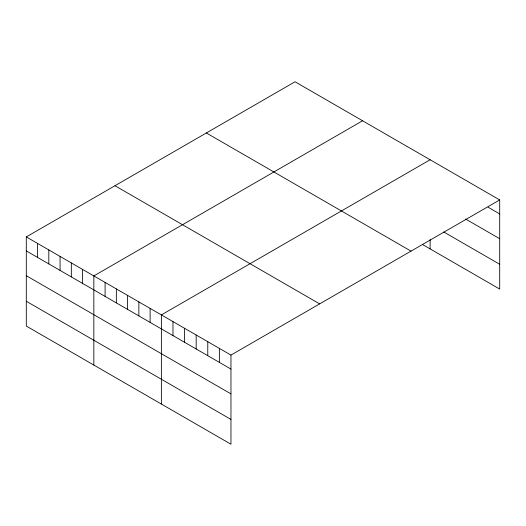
<?xml version="1.0" encoding="UTF-8"?>
<svg xmlns="http://www.w3.org/2000/svg" width="526" height="526" viewBox="0 0 526 526"><rect width="100%" height="100%" fill="white"/><g stroke="black" fill="none" stroke-linecap="round" stroke-linejoin="round"><path stroke-width="0.79" d="M499.7 199.933L230.96 355.083L230.96 444.227L26.3 326.067L26.3 236.924L295.04 81.773L499.7 199.933L499.7 289.076L422.378 244.432M362.578 120.763L93.838 275.92L93.838 365.064M430.117 159.759L161.377 314.91L161.377 404.053M488.102 207.218L499.7 213.918M465.589 219.026L499.7 238.719M443.76 231.973L499.7 264.276M206.356 132.973L411.016 251.132M114.984 185.724L319.644 303.883M26.3 236.924L230.96 355.083M26.3 250.909L230.96 369.068M26.3 275.709L230.96 393.875M26.3 301.267L230.96 419.426M430.117 239.6L430.117 248.903M219.368 348.39L219.368 362.375M207.77 341.696L207.77 355.681M196.172 334.996L196.172 348.981M184.573 328.303L184.573 342.288M172.975 321.61L172.975 335.588M150.12 308.414L150.12 322.399M138.864 301.911L138.864 315.896M127.608 295.415L127.608 309.4M116.351 288.919L116.351 302.897M105.095 282.416L105.095 296.401M82.582 269.417L82.582 283.402M71.326 262.921L71.326 276.906M60.069 256.418L60.069 270.403M48.813 249.922L48.813 263.907M37.556 243.426L37.556 257.405"/></g></svg>
